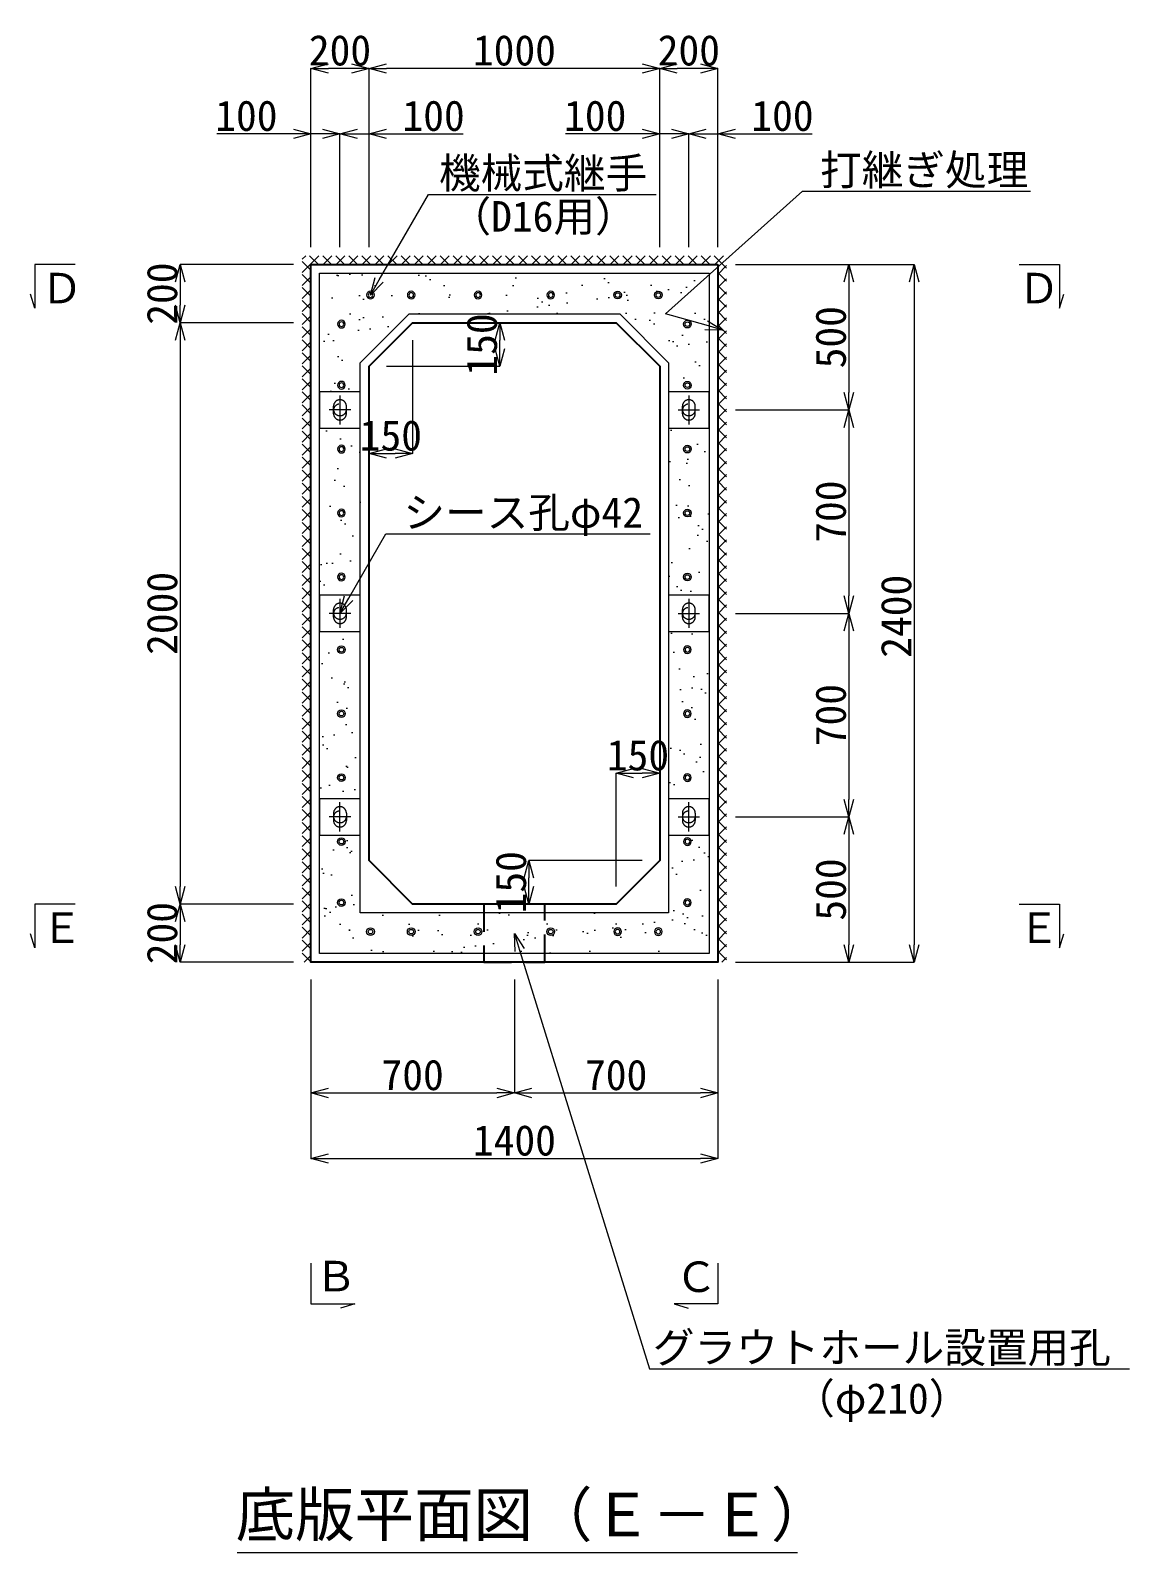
# Model space of a CAD drawing. Header units: millimetres. Extents: x 0 to 126150, y -2000 to 17820.
# Drawn here: x 32815 to 36596, y 4939 to 10175 of the extents above; entities that cross this region are included whole.
import ezdxf
from ezdxf import colors
from ezdxf.entities.mleader import LeaderData, LeaderLine
from ezdxf.enums import TextEntityAlignment as Align
from ezdxf.math import Vec2, Vec3

# ---------------------------------------------------------------- set-up
doc = ezdxf.new("R2010")
doc.units = ezdxf.units.MM
doc.header["$LTSCALE"] = 30
doc.linetypes.add('CENTER2', pattern=[28.575, 19.05, -3.175, 3.175, -3.175])
doc.linetypes.add('HIDDEN2', pattern=[4.7625, 3.175, -1.5875])
for name, color, linetype, lineweight in [('0タイトル', 7, 'Continuous', 13), ('0中心線', 7, 'CENTER2', 5), ('0寸法', 7, 'Continuous', 5), ('0文字', 41, 'Continuous', 5), ('1Pca-BOX', 3, 'Continuous', 25), ('1グラウトホール', 1, 'HIDDEN2', 25), ('1シース・トランペットシース', 4, 'HIDDEN2', 13), ('1打継ぎ処理', 8, 'Continuous', 9), ('3機械式継手', 220, 'Continuous', 13)]:
    doc.layers.add(name, color=color, linetype=linetype, lineweight=lineweight)
doc.styles.get("Standard").update_dxf_attribs({"font": 'MS Gothic.ttf'})
doc.styles.add('寸法文字', font='MS Gothic.ttf')
doc.dimstyles.new('1／30', dxfattribs={"dimscale": 30, "dimtxt": 3.5, "dimasz": 2, "dimexe": 0, "dimexo": 2, "dimgap": 0.3, "dimtad": 1, "dimdec": 0, "dimzin": 1, "dimdsep": 46, "dimtxsty": '寸法文字', "dimblk": 'OPEN30', "dimcen": 2.5, "dimclrd": 256, "dimclre": 256, "dimclrt": 256, "dimadec": 0, "dimazin": 0, "dimtfac": 1, "dimtdec": 0, "dimtmove": 0, "dimatfit": 3, "dimldrblk": 'OPEN30', "dimfxl": 1, "dimlwd": -1, "dimlwe": -1, "dimarcsym": 0})

# ---------------------------------------------------------------- blocks, each defined once
blk = doc.blocks.new('_Open30')
at = {"color": 0, "linetype": 'ByBlock', "lineweight": -2}
for p, q in [((-1, 0.268), (0, 0)), ((0, 0), (-1, -0.268)), ((0, 0), (-1, 0))]:
    blk.add_line(p, q, dxfattribs=at)
blk = doc.blocks.new('*D241')
at = {"layer": '0寸法', "transparency": 16777216}
for p, q in [((35240.1, 9370), (35855.1, 9370)), ((35855.1, 9310), (35855.1, 7030)), ((35240.1, 6970), (35855.1, 6970))]:
    blk.add_line(p, q, dxfattribs=at)
at = {"layer": 'Defpoints', "color": 0, "transparency": 16777216}
for p in [(35180.1, 9370), (35180.1, 6970), (35855.1, 6970)]:
    blk.add_point(p, dxfattribs=at)
at = {"layer": '0寸法', "transparency": 16777216, "xscale": 60, "yscale": 60, "zscale": 60}
for p, rotation in [((35855.1, 9370), 90), ((35855.1, 6970), 270)]:
    blk.add_blockref('_Open30', p, dxfattribs=dict(at, rotation=rotation))
at = {"layer": '0寸法', "transparency": 16777216, "insert": (35793.6, 8160), "char_height": 105, "attachment_point": 5, "rotation": 90, "style": '寸法文字'}
blk.add_mtext('2400', dxfattribs=at)
blk = doc.blocks.new('*D242')
at = {"layer": '0寸法', "transparency": 16777216}
for p, q in [((33720.1, 9370), (33330.1, 9370)), ((33330.1, 9310), (33330.1, 9230)), ((33720.1, 9170), (33330.1, 9170))]:
    blk.add_line(p, q, dxfattribs=at)
at = {"layer": 'Defpoints', "color": 0, "transparency": 16777216}
for p in [(33780.1, 9370), (33330.1, 9170), (33780.1, 9170)]:
    blk.add_point(p, dxfattribs=at)
at = {"layer": '0寸法', "transparency": 16777216, "xscale": 60, "yscale": 60, "zscale": 60}
for p, rotation in [((33330.1, 9370), 90), ((33330.1, 9170), 270)]:
    blk.add_blockref('_Open30', p, dxfattribs=dict(at, rotation=rotation))
at = {"layer": '0寸法', "transparency": 16777216, "insert": (33268.6, 9270), "char_height": 105, "attachment_point": 5, "rotation": 90, "style": '寸法文字'}
blk.add_mtext('200', dxfattribs=at)
blk = doc.blocks.new('*D243')
at = {"layer": '0寸法', "transparency": 16777216}
for p, q in [((33720.1, 9170), (33330.1, 9170)), ((33330.1, 9110), (33330.1, 7230)), ((33720.1, 7170), (33330.1, 7170))]:
    blk.add_line(p, q, dxfattribs=at)
at = {"layer": 'Defpoints', "color": 0, "transparency": 16777216}
for p in [(33780.1, 9170), (33330.1, 7170), (33780.1, 7170)]:
    blk.add_point(p, dxfattribs=at)
at = {"layer": '0寸法', "transparency": 16777216, "xscale": 60, "yscale": 60, "zscale": 60}
for p, rotation in [((33330.1, 9170), 90), ((33330.1, 7170), 270)]:
    blk.add_blockref('_Open30', p, dxfattribs=dict(at, rotation=rotation))
at = {"layer": '0寸法', "transparency": 16777216, "insert": (33268.6, 8170), "char_height": 105, "attachment_point": 5, "rotation": 90, "style": '寸法文字'}
blk.add_mtext('2000', dxfattribs=at)
blk = doc.blocks.new('*D244')
at = {"layer": '0寸法', "transparency": 16777216}
for p, q in [((33720.1, 7170), (33330.1, 7170)), ((33330.1, 7110), (33330.1, 7030)), ((33720.1, 6970), (33330.1, 6970))]:
    blk.add_line(p, q, dxfattribs=at)
at = {"layer": 'Defpoints', "color": 0, "transparency": 16777216}
for p in [(33780.1, 7170), (33330.1, 6970), (33780.1, 6970)]:
    blk.add_point(p, dxfattribs=at)
at = {"layer": '0寸法', "transparency": 16777216, "xscale": 60, "yscale": 60, "zscale": 60}
for p, rotation in [((33330.1, 7170), 90), ((33330.1, 6970), 270)]:
    blk.add_blockref('_Open30', p, dxfattribs=dict(at, rotation=rotation))
at = {"layer": '0寸法', "transparency": 16777216, "insert": (33268.6, 7070), "char_height": 105, "attachment_point": 5, "rotation": 90, "style": '寸法文字'}
blk.add_mtext('200', dxfattribs=at)
blk = doc.blocks.new('*D245')
at = {"layer": '0寸法', "transparency": 16777216}
for p, q in [((34980.1, 9430), (34980.1, 10045)), ((35120.1, 10045), (35040.1, 10045)), ((35180.1, 9430), (35180.1, 10045))]:
    blk.add_line(p, q, dxfattribs=at)
at = {"layer": 'Defpoints', "color": 0, "transparency": 16777216}
for p in [(34980.1, 10045), (34980.1, 9370), (35180.1, 9370)]:
    blk.add_point(p, dxfattribs=at)
at = {"layer": '0寸法', "transparency": 16777216, "xscale": 60, "yscale": 60, "zscale": 60, "rotation": 180}
blk.add_blockref('_Open30', (34980.1, 10045), dxfattribs=at)
at = {"layer": '0寸法', "transparency": 16777216, "xscale": 60, "yscale": 60, "zscale": 60}
blk.add_blockref('_Open30', (35180.1, 10045), dxfattribs=at)
at = {"layer": '0寸法', "transparency": 16777216, "insert": (35080.1, 10106.5), "char_height": 105, "attachment_point": 5, "style": '寸法文字'}
blk.add_mtext('200', dxfattribs=at)
blk = doc.blocks.new('*D246')
at = {"layer": '0寸法', "transparency": 16777216}
for p, q in [((33980.1, 9430), (33980.1, 10045)), ((34920.1, 10045), (34040.1, 10045)), ((34980.1, 9430), (34980.1, 10045))]:
    blk.add_line(p, q, dxfattribs=at)
at = {"layer": 'Defpoints', "color": 0, "transparency": 16777216}
for p in [(33980.1, 10045), (33980.1, 9370), (34980.1, 9370)]:
    blk.add_point(p, dxfattribs=at)
at = {"layer": '0寸法', "transparency": 16777216, "xscale": 60, "yscale": 60, "zscale": 60, "rotation": 180}
blk.add_blockref('_Open30', (33980.1, 10045), dxfattribs=at)
at = {"layer": '0寸法', "transparency": 16777216, "xscale": 60, "yscale": 60, "zscale": 60}
blk.add_blockref('_Open30', (34980.1, 10045), dxfattribs=at)
at = {"layer": '0寸法', "transparency": 16777216, "insert": (34480.1, 10106.5), "char_height": 105, "attachment_point": 5, "style": '寸法文字'}
blk.add_mtext('1000', dxfattribs=at)
blk = doc.blocks.new('*D247')
at = {"layer": '0寸法', "transparency": 16777216}
for p, q in [((33780.1, 9430), (33780.1, 10045)), ((33920.1, 10045), (33840.1, 10045)), ((33980.1, 9430), (33980.1, 10045))]:
    blk.add_line(p, q, dxfattribs=at)
at = {"layer": 'Defpoints', "color": 0, "transparency": 16777216}
for p in [(33780.1, 10045), (33780.1, 9370), (33980.1, 9370)]:
    blk.add_point(p, dxfattribs=at)
at = {"layer": '0寸法', "transparency": 16777216, "xscale": 60, "yscale": 60, "zscale": 60, "rotation": 180}
blk.add_blockref('_Open30', (33780.1, 10045), dxfattribs=at)
at = {"layer": '0寸法', "transparency": 16777216, "xscale": 60, "yscale": 60, "zscale": 60}
blk.add_blockref('_Open30', (33980.1, 10045), dxfattribs=at)
at = {"layer": '0寸法', "transparency": 16777216, "insert": (33880.1, 10106.5), "char_height": 105, "attachment_point": 5, "style": '寸法文字'}
blk.add_mtext('200', dxfattribs=at)
blk = doc.blocks.new('*D248')
at = {"layer": '0寸法', "transparency": 16777216}
for p, q in [((35020.1, 9820), (34960.1, 9820)), ((35080.1, 9430), (35080.1, 9820)), ((35080.1, 9820), (35180.1, 9820)), ((35180.1, 9430), (35180.1, 9820)), ((35240.1, 9820), (35504.1, 9820))]:
    blk.add_line(p, q, dxfattribs=at)
at = {"layer": 'Defpoints', "color": 0, "transparency": 16777216}
for p in [(35080.1, 9820), (35080.1, 9370), (35180.1, 9370)]:
    blk.add_point(p, dxfattribs=at)
at = {"layer": '0寸法', "transparency": 16777216, "xscale": 60, "yscale": 60, "zscale": 60}
blk.add_blockref('_Open30', (35080.1, 9820), dxfattribs=at)
at = {"layer": '0寸法', "transparency": 16777216, "xscale": 60, "yscale": 60, "zscale": 60, "rotation": 180}
blk.add_blockref('_Open30', (35180.1, 9820), dxfattribs=at)
at = {"layer": '0寸法', "transparency": 16777216, "insert": (35402.1, 9881.5), "char_height": 105, "attachment_point": 5, "style": '寸法文字'}
blk.add_mtext('100', dxfattribs=at)
blk = doc.blocks.new('*D249')
at = {"layer": '0寸法', "transparency": 16777216}
for p, q in [((34920.1, 9820), (34656.1, 9820)), ((34980.1, 9430), (34980.1, 9820)), ((35080.1, 9820), (34980.1, 9820)), ((35080.1, 9430), (35080.1, 9820)), ((35140.1, 9820), (35200.1, 9820))]:
    blk.add_line(p, q, dxfattribs=at)
at = {"layer": 'Defpoints', "color": 0, "transparency": 16777216}
for p in [(34980.1, 9820), (34980.1, 9370), (35080.1, 9370)]:
    blk.add_point(p, dxfattribs=at)
at = {"layer": '0寸法', "transparency": 16777216, "xscale": 60, "yscale": 60, "zscale": 60}
blk.add_blockref('_Open30', (34980.1, 9820), dxfattribs=at)
at = {"layer": '0寸法', "transparency": 16777216, "xscale": 60, "yscale": 60, "zscale": 60, "rotation": 180}
blk.add_blockref('_Open30', (35080.1, 9820), dxfattribs=at)
at = {"layer": '0寸法', "transparency": 16777216, "insert": (34758.1, 9881.5), "char_height": 105, "attachment_point": 5, "style": '寸法文字'}
blk.add_mtext('100', dxfattribs=at)
blk = doc.blocks.new('*D250')
at = {"layer": '0寸法', "transparency": 16777216}
for p, q in [((33720.1, 9820), (33456.1, 9820)), ((33780.1, 9430), (33780.1, 9820)), ((33880.1, 9820), (33780.1, 9820)), ((33880.1, 9430), (33880.1, 9820)), ((33940.1, 9820), (34000.1, 9820))]:
    blk.add_line(p, q, dxfattribs=at)
at = {"layer": 'Defpoints', "color": 0, "transparency": 16777216}
for p in [(33880.1, 9820), (33780.1, 9370), (33880.1, 9370)]:
    blk.add_point(p, dxfattribs=at)
at = {"layer": '0寸法', "transparency": 16777216, "xscale": 60, "yscale": 60, "zscale": 60}
blk.add_blockref('_Open30', (33780.1, 9820), dxfattribs=at)
at = {"layer": '0寸法', "transparency": 16777216, "xscale": 60, "yscale": 60, "zscale": 60, "rotation": 180}
blk.add_blockref('_Open30', (33880.1, 9820), dxfattribs=at)
at = {"layer": '0寸法', "transparency": 16777216, "insert": (33558.1, 9881.5), "char_height": 105, "attachment_point": 5, "style": '寸法文字'}
blk.add_mtext('100', dxfattribs=at)
blk = doc.blocks.new('*D251')
at = {"layer": '0寸法', "transparency": 16777216}
for p, q in [((33820.1, 9820), (33760.1, 9820)), ((33880.1, 9430), (33880.1, 9820)), ((33880.1, 9820), (33980.1, 9820)), ((33980.1, 9430), (33980.1, 9820)), ((34040.1, 9820), (34304.1, 9820))]:
    blk.add_line(p, q, dxfattribs=at)
at = {"layer": 'Defpoints', "color": 0, "transparency": 16777216}
for p in [(33980.1, 9820), (33880.1, 9370), (33980.1, 9370)]:
    blk.add_point(p, dxfattribs=at)
at = {"layer": '0寸法', "transparency": 16777216, "xscale": 60, "yscale": 60, "zscale": 60}
blk.add_blockref('_Open30', (33880.1, 9820), dxfattribs=at)
at = {"layer": '0寸法', "transparency": 16777216, "xscale": 60, "yscale": 60, "zscale": 60, "rotation": 180}
blk.add_blockref('_Open30', (33980.1, 9820), dxfattribs=at)
at = {"layer": '0寸法', "transparency": 16777216, "insert": (34202.1, 9881.5), "char_height": 105, "attachment_point": 5, "style": '寸法文字'}
blk.add_mtext('100', dxfattribs=at)
blk = doc.blocks.new('*D252')
at = {"layer": '0寸法', "transparency": 16777216}
for p, q in [((35240.1, 9370), (35630.1, 9370)), ((35630.1, 9310), (35630.1, 8930)), ((35240.1, 8870), (35630.1, 8870))]:
    blk.add_line(p, q, dxfattribs=at)
at = {"layer": 'Defpoints', "color": 0, "transparency": 16777216}
for p in [(35180.1, 9370), (35180.1, 8870), (35630.1, 8870)]:
    blk.add_point(p, dxfattribs=at)
at = {"layer": '0寸法', "transparency": 16777216, "xscale": 60, "yscale": 60, "zscale": 60}
for p, rotation in [((35630.1, 9370), 90), ((35630.1, 8870), 270)]:
    blk.add_blockref('_Open30', p, dxfattribs=dict(at, rotation=rotation))
at = {"layer": '0寸法', "transparency": 16777216, "insert": (35568.6, 9120), "char_height": 105, "attachment_point": 5, "rotation": 90, "style": '寸法文字'}
blk.add_mtext('500', dxfattribs=at)
blk = doc.blocks.new('*D253')
at = {"layer": '0寸法', "transparency": 16777216}
for p, q in [((35240.1, 8870), (35630.1, 8870)), ((35630.1, 8810), (35630.1, 8230)), ((35240.1, 8170), (35630.1, 8170))]:
    blk.add_line(p, q, dxfattribs=at)
at = {"layer": 'Defpoints', "color": 0, "transparency": 16777216}
for p in [(35180.1, 8870), (35180.1, 8170), (35630.1, 8170)]:
    blk.add_point(p, dxfattribs=at)
at = {"layer": '0寸法', "transparency": 16777216, "xscale": 60, "yscale": 60, "zscale": 60}
for p, rotation in [((35630.1, 8870), 90), ((35630.1, 8170), 270)]:
    blk.add_blockref('_Open30', p, dxfattribs=dict(at, rotation=rotation))
at = {"layer": '0寸法', "transparency": 16777216, "insert": (35568.6, 8520), "char_height": 105, "attachment_point": 5, "rotation": 90, "style": '寸法文字'}
blk.add_mtext('700', dxfattribs=at)
blk = doc.blocks.new('*D254')
at = {"layer": '0寸法', "transparency": 16777216}
for p, q in [((35240.1, 8170), (35630.1, 8170)), ((35630.1, 8110), (35630.1, 7530)), ((35240.1, 7470), (35630.1, 7470))]:
    blk.add_line(p, q, dxfattribs=at)
at = {"layer": 'Defpoints', "color": 0, "transparency": 16777216}
for p in [(35180.1, 8170), (35180.1, 7470), (35630.1, 7470)]:
    blk.add_point(p, dxfattribs=at)
at = {"layer": '0寸法', "transparency": 16777216, "xscale": 60, "yscale": 60, "zscale": 60}
for p, rotation in [((35630.1, 8170), 90), ((35630.1, 7470), 270)]:
    blk.add_blockref('_Open30', p, dxfattribs=dict(at, rotation=rotation))
at = {"layer": '0寸法', "transparency": 16777216, "insert": (35568.6, 7820), "char_height": 105, "attachment_point": 5, "rotation": 90, "style": '寸法文字'}
blk.add_mtext('700', dxfattribs=at)
blk = doc.blocks.new('*D255')
at = {"layer": '0寸法', "transparency": 16777216}
for p, q in [((34190.1, 9170), (34430.1, 9170)), ((34430.1, 9080), (34430.1, 9110)), ((34040.1, 9020), (34430.1, 9020))]:
    blk.add_line(p, q, dxfattribs=at)
at = {"layer": 'Defpoints', "color": 0, "transparency": 16777216}
for p in [(34130.1, 9170), (34430.1, 9170), (33980.1, 9020)]:
    blk.add_point(p, dxfattribs=at)
at = {"layer": '0寸法', "transparency": 16777216, "xscale": 60, "yscale": 60, "zscale": 60}
for p, rotation in [((34430.1, 9170), 90), ((34430.1, 9020), 270)]:
    blk.add_blockref('_Open30', p, dxfattribs=dict(at, rotation=rotation))
at = {"layer": '0寸法', "transparency": 16777216, "insert": (34368.6, 9095), "char_height": 105, "attachment_point": 5, "rotation": 90, "style": '寸法文字'}
blk.add_mtext('150', dxfattribs=at)
blk = doc.blocks.new('*D256')
at = {"layer": '0寸法', "transparency": 16777216}
for p, q in [((34130.1, 9110), (34130.1, 8720)), ((33980.1, 8960), (33980.1, 8720)), ((34040.1, 8720), (34070.1, 8720))]:
    blk.add_line(p, q, dxfattribs=at)
at = {"layer": 'Defpoints', "color": 0, "transparency": 16777216}
for p in [(34130.1, 9170), (33980.1, 9020), (34130.1, 8720)]:
    blk.add_point(p, dxfattribs=at)
at = {"layer": '0寸法', "transparency": 16777216, "xscale": 60, "yscale": 60, "zscale": 60, "rotation": 180}
blk.add_blockref('_Open30', (33980.1, 8720), dxfattribs=at)
at = {"layer": '0寸法', "transparency": 16777216, "xscale": 60, "yscale": 60, "zscale": 60}
blk.add_blockref('_Open30', (34130.1, 8720), dxfattribs=at)
at = {"layer": '0寸法', "transparency": 16777216, "insert": (34055.1, 8781.5), "char_height": 105, "attachment_point": 5, "style": '寸法文字'}
blk.add_mtext('150', dxfattribs=at)
blk = doc.blocks.new('*D257')
at = {"layer": '0寸法', "transparency": 16777216}
for p, q in [((34830.1, 7230), (34830.1, 7620)), ((34890.1, 7620), (34920.1, 7620)), ((34980.1, 7380), (34980.1, 7620))]:
    blk.add_line(p, q, dxfattribs=at)
at = {"layer": 'Defpoints', "color": 0, "transparency": 16777216}
for p in [(34980.1, 7620), (34980.1, 7320), (34830.1, 7170)]:
    blk.add_point(p, dxfattribs=at)
at = {"layer": '0寸法', "transparency": 16777216, "xscale": 60, "yscale": 60, "zscale": 60, "rotation": 180}
blk.add_blockref('_Open30', (34830.1, 7620), dxfattribs=at)
at = {"layer": '0寸法', "transparency": 16777216, "xscale": 60, "yscale": 60, "zscale": 60}
blk.add_blockref('_Open30', (34980.1, 7620), dxfattribs=at)
at = {"layer": '0寸法', "transparency": 16777216, "insert": (34905.1, 7681.5), "char_height": 105, "attachment_point": 5, "style": '寸法文字'}
blk.add_mtext('150', dxfattribs=at)
blk = doc.blocks.new('*D258')
at = {"layer": '0寸法', "transparency": 16777216}
for p, q in [((34920.1, 7320), (34530.1, 7320)), ((34530.1, 7230), (34530.1, 7260)), ((34770.1, 7170), (34530.1, 7170))]:
    blk.add_line(p, q, dxfattribs=at)
at = {"layer": 'Defpoints', "color": 0, "transparency": 16777216}
for p in [(34530.1, 7320), (34980.1, 7320), (34830.1, 7170)]:
    blk.add_point(p, dxfattribs=at)
at = {"layer": '0寸法', "transparency": 16777216, "xscale": 60, "yscale": 60, "zscale": 60}
for p, rotation in [((34530.1, 7320), 90), ((34530.1, 7170), 270)]:
    blk.add_blockref('_Open30', p, dxfattribs=dict(at, rotation=rotation))
at = {"layer": '0寸法', "transparency": 16777216, "insert": (34468.6, 7245), "char_height": 105, "attachment_point": 5, "rotation": 90, "style": '寸法文字'}
blk.add_mtext('150', dxfattribs=at)
blk = doc.blocks.new('*D259')
at = {"layer": '0寸法', "transparency": 16777216}
for p, q in [((35240.1, 7470), (35630.1, 7470)), ((35630.1, 7410), (35630.1, 7030)), ((35240.1, 6970), (35630.1, 6970))]:
    blk.add_line(p, q, dxfattribs=at)
at = {"layer": 'Defpoints', "color": 0, "transparency": 16777216}
for p in [(35180.1, 7470), (35180.1, 6970), (35630.1, 6970)]:
    blk.add_point(p, dxfattribs=at)
at = {"layer": '0寸法', "transparency": 16777216, "xscale": 60, "yscale": 60, "zscale": 60}
for p, rotation in [((35630.1, 7470), 90), ((35630.1, 6970), 270)]:
    blk.add_blockref('_Open30', p, dxfattribs=dict(at, rotation=rotation))
at = {"layer": '0寸法', "transparency": 16777216, "insert": (35568.6, 7220), "char_height": 105, "attachment_point": 5, "rotation": 90, "style": '寸法文字'}
blk.add_mtext('500', dxfattribs=at)
blk = doc.blocks.new('*U219')
at = {"layer": '3機械式継手', "ltscale": 0.8}
for radius in [13.2, 8]:
    blk.add_circle((0, 0), radius, dxfattribs=at)
blk = doc.blocks.new('*D304')
at = {"layer": '0寸法', "transparency": 16777216}
for p, q in [((33780.1, 6910), (33780.1, 6295)), ((35180.1, 6910), (35180.1, 6295)), ((33840.1, 6295), (35120.1, 6295))]:
    blk.add_line(p, q, dxfattribs=at)
at = {"layer": 'Defpoints', "color": 0, "transparency": 16777216}
for p in [(33780.1, 6970), (35180.1, 6970), (35180.1, 6295)]:
    blk.add_point(p, dxfattribs=at)
at = {"layer": '0寸法', "transparency": 16777216, "xscale": 60, "yscale": 60, "zscale": 60, "rotation": 180}
blk.add_blockref('_Open30', (33780.1, 6295), dxfattribs=at)
at = {"layer": '0寸法', "transparency": 16777216, "xscale": 60, "yscale": 60, "zscale": 60}
blk.add_blockref('_Open30', (35180.1, 6295), dxfattribs=at)
at = {"layer": '0寸法', "transparency": 16777216, "insert": (34480.1, 6356.5), "char_height": 105, "attachment_point": 5, "style": '寸法文字'}
blk.add_mtext('1400', dxfattribs=at)
blk = doc.blocks.new('*D306')
at = {"layer": '0寸法', "transparency": 16777216}
for p, q in [((33780.1, 6910), (33780.1, 6520)), ((34480.1, 6910), (34480.1, 6520)), ((33840.1, 6520), (34420.1, 6520))]:
    blk.add_line(p, q, dxfattribs=at)
at = {"layer": 'Defpoints', "color": 0, "transparency": 16777216}
for p in [(33780.1, 6970), (34480.1, 6970), (34480.1, 6520)]:
    blk.add_point(p, dxfattribs=at)
at = {"layer": '0寸法', "transparency": 16777216, "xscale": 60, "yscale": 60, "zscale": 60, "rotation": 180}
blk.add_blockref('_Open30', (33780.1, 6520), dxfattribs=at)
at = {"layer": '0寸法', "transparency": 16777216, "xscale": 60, "yscale": 60, "zscale": 60}
blk.add_blockref('_Open30', (34480.1, 6520), dxfattribs=at)
at = {"layer": '0寸法', "transparency": 16777216, "insert": (34130.1, 6581.5), "char_height": 105, "attachment_point": 5, "style": '寸法文字'}
blk.add_mtext('700', dxfattribs=at)
blk = doc.blocks.new('*D307')
at = {"layer": '0寸法', "transparency": 16777216}
for p, q in [((34480.1, 6910), (34480.1, 6520)), ((35180.1, 6910), (35180.1, 6520)), ((34540.1, 6520), (35120.1, 6520))]:
    blk.add_line(p, q, dxfattribs=at)
at = {"layer": 'Defpoints', "color": 0, "transparency": 16777216}
for p in [(34480.1, 6970), (35180.1, 6970), (35180.1, 6520)]:
    blk.add_point(p, dxfattribs=at)
at = {"layer": '0寸法', "transparency": 16777216, "xscale": 60, "yscale": 60, "zscale": 60, "rotation": 180}
blk.add_blockref('_Open30', (34480.1, 6520), dxfattribs=at)
at = {"layer": '0寸法', "transparency": 16777216, "xscale": 60, "yscale": 60, "zscale": 60}
blk.add_blockref('_Open30', (35180.1, 6520), dxfattribs=at)
at = {"layer": '0寸法', "transparency": 16777216, "insert": (34830.1, 6581.5), "char_height": 105, "attachment_point": 5, "style": '寸法文字'}
blk.add_mtext('700', dxfattribs=at)

msp = doc.modelspace()

# ---------------------------------------------------------------- hatches: boundary and pattern name
at = {"layer": '1打継ぎ処理'}
h = msp.add_hatch(dxfattribs=at)
h.set_pattern_fill('ANSI37', color=256, scale=10)
h.set_pattern_definition([(45, (13945, 0), (-22.45064, 22.45064), []), (135, (13945, 0), (-22.45064, -22.45064), [])])
h.paths.add_polyline_path([(35210.1, 9400), (33750.1, 9400), (33750.1, 6970), (33780.1, 6970), (33780.1, 9370), (35180.1, 9370), (35180.1, 6970), (35210.1, 6970)])
h = msp.add_hatch(dxfattribs=at)
h.set_pattern_fill('AR-SAND', color=256, scale=3)
h.set_pattern_definition([(37.5, (13945, 0), (-4.8001, 146.824), [0, -115.824, 0, -129.54, 0, -123.825]), (7.5, (13945, 0), (134.857, 215.0475), [0, -62.484, 0, -104.394, 0, -40.005]), (327.5, (13851.27, 0), (237.2977, 0.43116), [0, -38.1, 0, -137.16, 0, -179.07]), (317.5, (13851.27, 0), (229.067, 66.8788), [0, -19.05, 0, -89.916, 0, -102.87])])
h.paths.add_polyline_path([(34117.7, 9200), (34842.5, 9200), (35010.1, 9032.4), (35010.1, 8932.5), (35150.1, 8932.5), (35150.1, 9340), (34028.3, 9340), (34015, 9317), (33991.7, 9276.5, -0.268134), (33998.3, 9265, -1), (33971.8, 9265, -0.57712), (33991.7, 9276.5), (34015, 9317), (34028.3, 9340), (33810.1, 9340), (33810.1, 8932.5), (33950.1, 8932.5), (33950.1, 9032.4)])
h.paths.add_polyline_path([(33898.3, 9165, -1), (33871.8, 9165, -1)], flags=16)
h.paths.add_polyline_path([(33877.1, 9165, -1), (33893.1, 9165, -1)], flags=0)
h.paths.add_polyline_path([(34111.8, 9265, -1), (34138.3, 9265, -1)], flags=16)
h.paths.add_polyline_path([(34117.1, 9265, -1), (34133.1, 9265, -1)], flags=0)
h.paths.add_polyline_path([(33898.3, 8955, -1), (33871.8, 8955, -1)], flags=16)
h.paths.add_polyline_path([(33893.1, 8955, -1), (33877.1, 8955, -1)], flags=0)
h.paths.add_polyline_path([(34341.8, 9265, -1), (34368.3, 9265, -1)], flags=16)
h.paths.add_polyline_path([(34347.1, 9265, -1), (34363.1, 9265, -1)], flags=0)
h.paths.add_polyline_path([(34591.8, 9265, -1), (34618.3, 9265, -1)], flags=16)
h.paths.add_polyline_path([(34613.1, 9265, -1), (34597.1, 9265, -1)], flags=0)
h.paths.add_polyline_path([(34848.3, 9265, -1), (34821.8, 9265, -1)], flags=16)
h.paths.add_polyline_path([(34843.1, 9265, -1), (34827.1, 9265, -1)], flags=0)
h.paths.add_polyline_path([(34988.3, 9265, -1), (34961.8, 9265, -1)], flags=16)
h.paths.add_polyline_path([(34983.1, 9265, -1), (34967.1, 9265, -1)], flags=0)
h.paths.add_polyline_path([(35088.3, 9165, -1), (35061.8, 9165, -1)], flags=16)
h.paths.add_polyline_path([(35083.1, 9165, -1), (35067.1, 9165, -1)], flags=0)
h.paths.add_polyline_path([(35088.3, 8955, -1), (35061.8, 8955, -1)], flags=16)
h.paths.add_polyline_path([(35083.1, 8955, -1), (35067.1, 8955, -1)], flags=0)
h.paths.add_polyline_path([(33950.1, 8807.5), (33810.1, 8807.5), (33810.1, 8232.5), (33916.2, 8232.5), (33950.1, 8291.2)])
h.paths.add_polyline_path([(33898.3, 8515, -1), (33871.8, 8515, -1)], flags=16)
h.paths.add_polyline_path([(33893.1, 8515, -1), (33877.1, 8515, -1)], flags=0)
h.paths.add_polyline_path([(33871.8, 8735, -1), (33898.3, 8735, -1)], flags=16)
h.paths.add_polyline_path([(33877.1, 8735, -1), (33893.1, 8735, -1)], flags=0)
h.paths.add_polyline_path([(33898.3, 8295, -1), (33871.8, 8295, -1)], flags=16)
h.paths.add_polyline_path([(33893.1, 8295, -1), (33877.1, 8295, -1)], flags=0)
h.paths.add_polyline_path([(35150.1, 8807.5), (35010.1, 8807.5), (35010.1, 8232.5), (35150.1, 8232.5)])
h.paths.add_polyline_path([(35088.3, 8515, -1), (35061.8, 8515, -1)], flags=16)
h.paths.add_polyline_path([(35083.1, 8515, -1), (35067.1, 8515, -1)], flags=0)
h.paths.add_polyline_path([(35061.8, 8735, -1), (35088.3, 8735, -1)], flags=16)
h.paths.add_polyline_path([(35067.1, 8735, -1), (35083.1, 8735, -1)], flags=0)
h.paths.add_polyline_path([(35088.3, 8295, -1), (35061.8, 8295, -1)], flags=16)
h.paths.add_polyline_path([(35083.1, 8295, -1), (35067.1, 8295, -1)], flags=0)
h.paths.add_polyline_path([(35150.1, 8107.5), (35010.1, 8107.5), (35010.1, 7532.5), (35150.1, 7532.5)])
h.paths.add_polyline_path([(35061.8, 8045, -1), (35088.3, 8045, -1)], flags=16)
h.paths.add_polyline_path([(35067.1, 8045, -1), (35083.1, 8045, -1)], flags=0)
h.paths.add_polyline_path([(35088.3, 7825, -1), (35061.8, 7825, -1)], flags=16)
h.paths.add_polyline_path([(35083.1, 7825, -1), (35067.1, 7825, -1)], flags=0)
h.paths.add_polyline_path([(35088.3, 7605, -1), (35061.8, 7605, -1)], flags=16)
h.paths.add_polyline_path([(35083.1, 7605, -1), (35067.1, 7605, -1)], flags=0)
h.paths.add_polyline_path([(33950.1, 8107.5), (33810.1, 8107.5), (33810.1, 7644.9), (33950.1, 7644.9)])
h.paths.add_polyline_path([(33898.3, 7825, -1), (33871.8, 7825, -1)], flags=16)
h.paths.add_polyline_path([(33893.1, 7825, -1), (33877.1, 7825, -1)], flags=0)
h.paths.add_polyline_path([(33871.8, 8045, -1), (33898.3, 8045, -1)], flags=16)
h.paths.add_polyline_path([(33877.1, 8045, -1), (33893.1, 8045, -1)], flags=0)
h.paths.add_polyline_path([(33950.1, 7644.9), (33810.1, 7644.9), (33810.1, 7532.5), (33950.1, 7532.5)])
h.paths.add_polyline_path([(33871.8, 7605, -1), (33898.3, 7605, -1)], flags=16)
h.paths.add_polyline_path([(33877.1, 7605, -1), (33893.1, 7605, -1)], flags=0)
h.paths.add_polyline_path([(35150.1, 7407.5), (35010.1, 7407.5), (35010.1, 7140), (34842.5, 7140), (34117.7, 7140), (33950.1, 7140), (33950.1, 7311.4), (33810.1, 7311.4), (33810.1, 7000), (35150.1, 7000)])
h.paths.add_polyline_path([(35061.8, 7385, -1), (35088.3, 7385, -1)], flags=16)
h.paths.add_polyline_path([(35067.1, 7385, -1), (35083.1, 7385, -1)], flags=0)
h.paths.add_polyline_path([(35088.3, 7175, -1), (35061.8, 7175, -1)], flags=16)
h.paths.add_polyline_path([(35083.1, 7175, -1), (35067.1, 7175, -1)], flags=0)
h.paths.add_polyline_path([(34988.3, 7075, -1), (34961.8, 7075, -1)], flags=16)
h.paths.add_polyline_path([(34983.1, 7075, -1), (34967.1, 7075, -1)], flags=0)
h.paths.add_polyline_path([(34848.3, 7075, -1), (34821.8, 7075, -1)], flags=16)
h.paths.add_polyline_path([(34843.1, 7075, -1), (34827.1, 7075, -1)], flags=0)
h.paths.add_polyline_path([(34618.3, 7075, -1), (34591.8, 7075, -1)], flags=16)
h.paths.add_polyline_path([(34613.1, 7075, -1), (34597.1, 7075, -1)], flags=0)
h.paths.add_polyline_path([(34368.3, 7075, -1), (34341.8, 7075, -1)], flags=16)
h.paths.add_polyline_path([(34363.1, 7075, -1), (34347.1, 7075, -1)], flags=0)
h.paths.add_polyline_path([(34138.3, 7075, -1), (34111.8, 7075, -1)], flags=16)
h.paths.add_polyline_path([(34133.1, 7075, -1), (34117.1, 7075, -1)], flags=0)
h.paths.add_polyline_path([(33998.3, 7075, -1), (33971.8, 7075, -1)], flags=16)
h.paths.add_polyline_path([(33993.1, 7075, -1), (33977.1, 7075, -1)], flags=0)
h.paths.add_polyline_path([(33898.3, 7175, -1), (33871.8, 7175, -1)], flags=16)
h.paths.add_polyline_path([(33893.1, 7175, -1), (33877.1, 7175, -1)], flags=0)
h.paths.add_polyline_path([(33950.1, 7407.5), (33810.1, 7407.5), (33810.1, 7311.4), (33950.1, 7311.4)], flags=17)
h.paths.add_polyline_path([(33871.8, 7385, -1), (33898.3, 7385, -1)], flags=16)
h.paths.add_polyline_path([(33877.1, 7385, -1), (33893.1, 7385, -1)], flags=0)

# ---------------------------------------------------------------- linework, layer by layer
at = {"layer": '0タイトル'}
msp.add_line((33526, 4939), (35454.1, 4939), dxfattribs=at)
at = {"layer": '0中心線', "lineweight": 9}
for p, q in [((33880.1, 8920), (33880.1, 8820)), ((35080.1, 8920), (35080.1, 8820)), ((33917.1, 8870), (33843.1, 8870)), ((35043.1, 8870), (35117.1, 8870)), ((33917.1, 8170), (33843.1, 8170)), ((33880.1, 8220), (33880.1, 8120)), ((35043.1, 8170), (35117.1, 8170)), ((35080.1, 8220), (35080.1, 8120)), ((33880.1, 7420), (33880.1, 7520)), ((35080.1, 7420), (35080.1, 7520)), ((33917.1, 7470), (33843.1, 7470)), ((35043.1, 7470), (35117.1, 7470))]:
    msp.add_line(p, q, dxfattribs=at)
at = {"layer": '0文字'}
for points in [[(32969.2, 9370), (32830.1, 9370), (32830.1, 9219.4), (32815.4, 9267.9)], [(36216, 9370), (36355.1, 9370), (36355.1, 9219.4), (36369.7, 9267.9)], [(32969.2, 7170), (32830.1, 7170), (32830.1, 7019.4), (32815.4, 7067.9)], [(36216, 7170), (36355.1, 7170), (36355.1, 7019.4), (36369.7, 7067.9)], [(33780.1, 5934.1), (33780.1, 5795), (33930.7, 5795), (33882.2, 5780.3)], [(35180.1, 5934.1), (35180.1, 5795), (35029.5, 5795), (35078, 5780.3)]]:
    msp.add_lwpolyline(points, dxfattribs=at)
at = {"layer": '1Pca-BOX'}
for points in [[(35180.1, 9370), (35180.1, 6970), (33780.1, 6970), (33780.1, 9370)], [(34980.1, 9020), (34980.1, 7320), (34830.1, 7170), (34130.1, 7170), (33980.1, 7320), (33980.1, 9020), (34130.1, 9170), (34830.1, 9170)]]:
    msp.add_lwpolyline(points, close=True, dxfattribs=at)
at = {"layer": '1グラウトホール'}
msp.add_lwpolyline([(34375.1, 6970), (34585.1, 6970), (34585.1, 7170), (34375.1, 7170)], close=True, dxfattribs=at)
at = {"layer": '1シース・トランペットシース', "lineweight": 9}
for p, q in [((33858.1, 8857), (33858.1, 8883)), ((33902.1, 8857), (33902.1, 8883)), ((35058.1, 8857), (35058.1, 8883)), ((35102.1, 8857), (35102.1, 8883)), ((33858.1, 8157), (33858.1, 8183)), ((33902.1, 8157), (33902.1, 8183)), ((35058.1, 8157), (35058.1, 8183)), ((35102.1, 8157), (35102.1, 8183)), ((33858.1, 7483), (33858.1, 7457)), ((33902.1, 7483), (33902.1, 7457)), ((35058.1, 7483), (35058.1, 7457)), ((35102.1, 7483), (35102.1, 7457))]:
    msp.add_line(p, q, dxfattribs=at)
for centre in [(33880.1, 8870), (35080.1, 8870), (33880.1, 8170), (35080.1, 8170), (33880.1, 7470), (35080.1, 7470)]:
    msp.add_circle(centre, 21, dxfattribs=at)
for centre, start, end in [((33880.1, 8883), 0, 180), ((35080.1, 8883), 0, 180), ((33880.1, 8857), 180, 0), ((35080.1, 8857), 180, 0), ((33880.1, 8183), 0, 180), ((35080.1, 8183), 0, 180), ((33880.1, 8157), 180, 0), ((35080.1, 8157), 180, 0), ((33880.1, 7483), 0, 180), ((35080.1, 7483), 0, 180), ((33880.1, 7457), 180, 0), ((35080.1, 7457), 180, 0)]:
    msp.add_arc(centre, 22, start, end, dxfattribs=at)
at = {"layer": '1打継ぎ処理'}
for points in [[(35150.1, 9340), (35150.1, 7000), (33810.1, 7000), (33810.1, 9340)], [(35010.1, 9032.4), (35010.1, 7140), (34842.5, 7140), (34117.7, 7140), (33950.1, 7140), (33950.1, 9032.4), (34117.7, 9200), (34842.5, 9200)], [(33810.1, 8807.5), (33950.1, 8807.5), (33950.1, 8932.5), (33810.1, 8932.5)], [(35010.1, 8807.5), (35150.1, 8807.5), (35150.1, 8932.5), (35010.1, 8932.5)], [(33810.1, 8107.5), (33950.1, 8107.5), (33950.1, 8232.5), (33810.1, 8232.5)], [(35010.1, 8107.5), (35150.1, 8107.5), (35150.1, 8232.5), (35010.1, 8232.5)], [(33810.1, 7407.5), (33950.1, 7407.5), (33950.1, 7532.5), (33810.1, 7532.5)], [(35010.1, 7407.5), (35150.1, 7407.5), (35150.1, 7532.5), (35010.1, 7532.5)]]:
    msp.add_lwpolyline(points, close=True, dxfattribs=at)

# ---------------------------------------------------------------- block references
at = {"layer": '3機械式継手', "xscale": -1, "rotation": 180}
for p in [(33985.1, 9265), (34125.1, 9265), (34355.1, 9265), (34605.1, 9265), (33885.1, 9165), (33885.1, 8955), (33885.1, 8735), (33885.1, 8515), (33885.1, 8295)]:
    msp.add_blockref('*U219', p, dxfattribs=at)
at = {"layer": '3機械式継手', "rotation": 180}
for p in [(34835.1, 9265), (34975.1, 9265), (35075.1, 9165), (35075.1, 8955), (35075.1, 8735), (35075.1, 8515), (35075.1, 8295)]:
    msp.add_blockref('*U219', p, dxfattribs=at)
at = {"layer": '3機械式継手'}
for p in [(33885.1, 8045), (33885.1, 7825), (33885.1, 7605), (33885.1, 7385), (33885.1, 7175), (33985.1, 7075), (34125.1, 7075), (34355.1, 7075), (34605.1, 7075)]:
    msp.add_blockref('*U219', p, dxfattribs=at)
at = {"layer": '3機械式継手', "xscale": -1}
for p in [(35075.1, 8045), (35075.1, 7825), (35075.1, 7605), (35075.1, 7385), (35075.1, 7175), (34835.1, 7075), (34975.1, 7075)]:
    msp.add_blockref('*U219', p, dxfattribs=at)

# ---------------------------------------------------------------- texts
at = {"layer": '0タイトル'}
msp.add_text('底版平面図（Ｅ－Ｅ）', height=150, dxfattribs=at).set_placement((34544.3, 4949.5), align=Align.BOTTOM_CENTER)
at = {"layer": '0文字', "style": '寸法文字'}
for s, p in [('Ｄ', (32851.8, 9236.4)), ('Ｄ', (36212.4, 9236.4)), ('Ｅ', (32851.8, 7036.4)), ('Ｅ', (36212.4, 7036.4)), ('Ｂ', (33794.5, 5837.4)), ('Ｃ', (35033.7, 5835.3))]:
    msp.add_text(s, height=105, dxfattribs=at).set_placement(p)

# ---------------------------------------------------------------- dimensions: what is measured, and where the dimension line sits
at = {"layer": '0寸法'}
for base, p1, p2, picture, middle in [((33780.1, 10045), (33980.1, 9370), (33780.1, 9370), '*D247', (33880.1, 10045)), ((34980.1, 10045), (35180.1, 9370), (34980.1, 9370), '*D245', (35080.1, 10045)), ((33880.1, 9820), (33780.1, 9370), (33880.1, 9370), '*D250', (33558.1, 9820)), ((35080.1, 9820), (35180.1, 9370), (35080.1, 9370), '*D248', (35402.1, 9820)), ((34130.1, 8720), (33980.1, 9020), (34130.1, 9170), '*D256', (34055.1, 8720)), ((34980.1, 7620), (34830.1, 7170), (34980.1, 7320), '*D257', (34905.1, 7620))]:
    dim = msp.add_linear_dim(base=base, p1=p1, p2=p2, dimstyle='1／30', dxfattribs=at)
    dim.commit()
    dim.dimension.update_dxf_attribs({"geometry": picture, "text_midpoint": middle, "dimtype": 160})
for base, p1, p2, picture, middle in [((33980.1, 10045), (34980.1, 9370), (33980.1, 9370), '*D246', (34480.1, 10106.5)), ((33980.1, 9820), (33880.1, 9370), (33980.1, 9370), '*D251', (34202.1, 9881.5)), ((34980.1, 9820), (35080.1, 9370), (34980.1, 9370), '*D249', (34758.1, 9881.5)), ((35180.1, 6295), (33780.1, 6970), (35180.1, 6970), '*D304', (34480.1, 6356.5)), ((34480.1, 6520), (33780.1, 6970), (34480.1, 6970), '*D306', (34130.1, 6581.5)), ((35180.1, 6520), (34480.1, 6970), (35180.1, 6970), '*D307', (34830.1, 6581.5))]:
    dim = msp.add_linear_dim(base=base, p1=p1, p2=p2, dimstyle='1／30', dxfattribs=at)
    dim.commit()
    dim.dimension.update_dxf_attribs({"geometry": picture, "text_midpoint": middle})
for base, p1, p2, picture, middle in [((33330.1, 9170), (33780.1, 9370), (33780.1, 9170), '*D242', (33330.1, 9270)), ((35855.1, 6970), (35180.1, 9370), (35180.1, 6970), '*D241', (35855.1, 8160)), ((34430.1, 9170), (33980.1, 9020), (34130.1, 9170), '*D255', (34430.1, 9095)), ((34530.1, 7320), (34830.1, 7170), (34980.1, 7320), '*D258', (34530.1, 7245)), ((33330.1, 6970), (33780.1, 7170), (33780.1, 6970), '*D244', (33330.1, 7070))]:
    dim = msp.add_linear_dim(base=base, p1=p1, p2=p2, angle=90, dimstyle='1／30', dxfattribs=at)
    dim.commit()
    dim.dimension.update_dxf_attribs({"geometry": picture, "text_midpoint": middle, "dimtype": 160})
for base, p1, p2, picture, middle in [((35630.1, 8870), (35180.1, 9370), (35180.1, 8870), '*D252', (35568.6, 9120)), ((33330.1, 7170), (33780.1, 9170), (33780.1, 7170), '*D243', (33268.6, 8170)), ((35630.1, 8170), (35180.1, 8870), (35180.1, 8170), '*D253', (35568.6, 8520)), ((35630.1, 7470), (35180.1, 8170), (35180.1, 7470), '*D254', (35568.6, 7820)), ((35630.1, 6970), (35180.1, 7470), (35180.1, 6970), '*D259', (35568.6, 7220))]:
    dim = msp.add_linear_dim(base=base, p1=p1, p2=p2, angle=90, dimstyle='1／30', dxfattribs=at)
    dim.commit()
    dim.dimension.update_dxf_attribs({"geometry": picture, "text_midpoint": middle})

# ---------------------------------------------------------------- leaders
at = {"layer": '0文字'}
ml = msp.add_multileader_mtext('Standard', dxfattribs=at)
ml.set_content('機械式継手\\P（D16用）', color=256, style='寸法文字')
ml.set_leader_properties(color=256, linetype='ByLayer', lineweight=-1)
ml.set_arrow_properties(name='OPEN30')
ml.build(insert=Vec2(0, 0))
ml.multileader.update_dxf_attribs({"text_left_attachment_type": 6, "text_right_attachment_type": 5, "dogleg_length": 0, "arrow_head_size": 60, "scale": 30})
ctx = ml.context
ctx.base_point, ctx.scale, ctx.char_height, ctx.arrow_head_size, ctx.landing_gap_size, ctx.plane_origin = Vec3(34184.6, 9611.2), 30, 105, 60, 60, Vec3(34001.5, 9270.1)
ctx.left_attachment, ctx.right_attachment, ctx.text_align_type = 6, 5, 1
notes = []
notes.append((ctx, [(0, (1, 1, 0), (34184.6, 9611.2), (1, 0), 0, [(0, [(33985.1, 9265)], 0, [])])]))
ctx.mtext.insert, ctx.mtext.alignment, ctx.mtext.line_spacing_factor, ctx.mtext.flow_direction = Vec3(34578.8, 9737.2), 2, 0.85, 5
ml = msp.add_multileader_mtext('Standard', dxfattribs=at)
ml.set_content('打継ぎ処理', color=256, style='寸法文字')
ml.set_leader_properties(color=256, linetype='ByLayer', lineweight=-1)
ml.set_arrow_properties(name='OPEN30')
ml.build(insert=Vec2(0, 0))
ml.multileader.update_dxf_attribs({"text_left_attachment_type": 6, "text_right_attachment_type": 5, "dogleg_length": 0, "arrow_head_size": 60, "scale": 30})
ctx = ml.context
ctx.base_point, ctx.scale, ctx.char_height, ctx.arrow_head_size, ctx.landing_gap_size, ctx.plane_origin = Vec3(35471.6, 9622), 30, 105, 60, 60, Vec3(34796, 10624.1)
ctx.left_attachment, ctx.right_attachment = 6, 5
notes.append((ctx, [(0, (1, 1, 0), (35471.6, 9622), (1, 0), 0, [(0, [(35197.4, 9144.5), (35000, 9200.9)], 0, [])])]))
ctx.mtext.insert, ctx.mtext.flow_direction = Vec3(35531.6, 9748), 5
ml = msp.add_multileader_mtext('Standard', dxfattribs=at)
ml.set_content('シース孔φ42', color=256, style='寸法文字')
ml.set_leader_properties(color=256, linetype='ByLayer', lineweight=-1)
ml.set_arrow_properties(name='OPEN30')
ml.build(insert=Vec2(0, 0))
ml.multileader.update_dxf_attribs({"text_left_attachment_type": 6, "text_right_attachment_type": 5, "dogleg_length": 0, "arrow_head_size": 60, "scale": 30})
ctx = ml.context
ctx.base_point, ctx.scale, ctx.char_height, ctx.arrow_head_size, ctx.landing_gap_size, ctx.plane_origin = Vec3(34038.2, 8443.8), 30, 105, 60, 60, Vec3(33880.1, 8630)
ctx.left_attachment, ctx.right_attachment = 6, 5
notes.append((ctx, [(0, (1, 1, 0), (34038.2, 8443.8), (1, 0), 0, [(0, [(33880.1, 8170)], 0, [])])]))
ctx.mtext.insert, ctx.mtext.flow_direction = Vec3(34098.2, 8569.8), 5
ml = msp.add_multileader_mtext('Standard', dxfattribs=at)
ml.set_content('グラウトホール設置用孔\\P（φ210）', color=256, style='寸法文字')
ml.set_leader_properties(color=256, linetype='ByLayer', lineweight=-1)
ml.set_arrow_properties(name='OPEN30')
ml.build(insert=Vec2(0, 0))
ml.multileader.update_dxf_attribs({"text_left_attachment_type": 6, "text_right_attachment_type": 5, "dogleg_length": 0, "arrow_head_size": 60, "scale": 30})
ctx = ml.context
ctx.base_point, ctx.scale, ctx.char_height, ctx.arrow_head_size, ctx.landing_gap_size, ctx.plane_origin = Vec3(34944.5, 5571), 30, 105, 60, 60, Vec3(34520.4, 6939.1)
ctx.left_attachment, ctx.right_attachment, ctx.text_align_type = 6, 5, 1
notes.append((ctx, [(0, (1, 1, 0), (34944.5, 5571), (1, 0), 0, [(0, [(34480.1, 7069.1)], 0, [])])]))
ctx.mtext.insert, ctx.mtext.alignment, ctx.mtext.flow_direction = Vec3(35743.8, 5697), 2, 5
for ctx, leaders in notes:
    for number, flags, end, landing, length, lines in leaders:
        leader = LeaderData()
        leader.index, (leader.has_last_leader_line, leader.has_dogleg_vector, leader.attachment_direction) = number, flags
        leader.last_leader_point, leader.dogleg_vector, leader.dogleg_length = Vec3(end), Vec3(landing), length
        for number, points, colour, breaks in lines:
            line = LeaderLine()
            line.index, line.vertices, line.color, line.breaks = number, Vec3.list(points), colors.encode_raw_color(colour), breaks
            leader.lines.append(line)
        ctx.leaders.append(leader)

doc.saveas('drawing.dxf')
